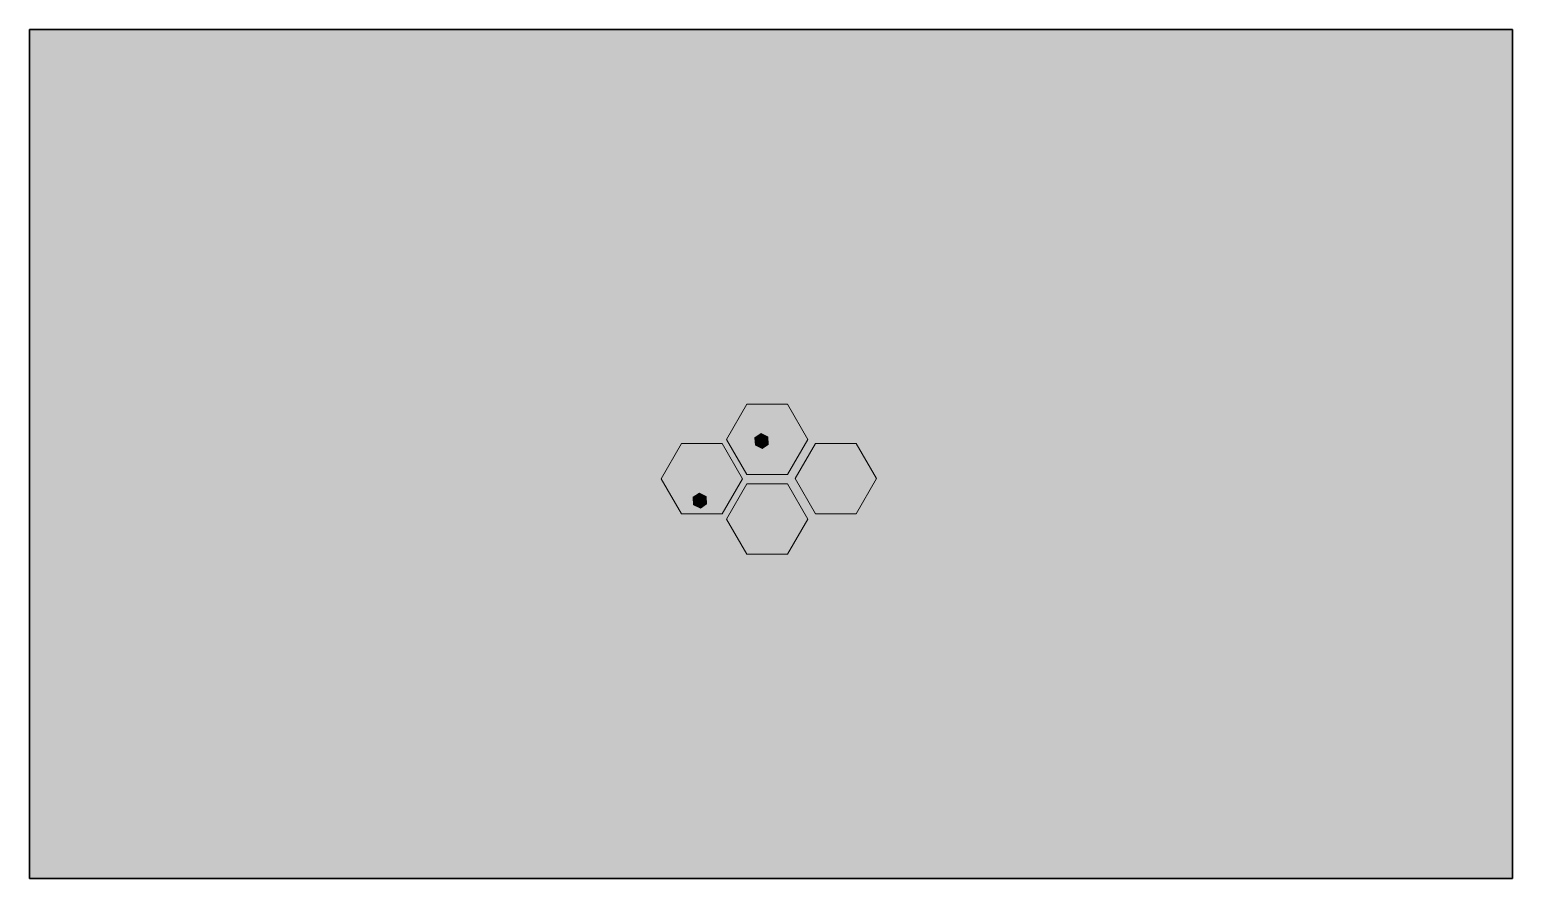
# Model space of a CAD drawing. Header units: inches. Extents: x 0 to 698, y -426 to -25.
import ezdxf

# ---------------------------------------------------------------- set-up
doc = ezdxf.new("R2010")
doc.units = ezdxf.units.IN
doc.header["$MEASUREMENT"] = 0
doc.layers.add('Capa 2', color=7, linetype='Continuous')

# ---------------------------------------------------------------- blocks, each defined once
blk = doc.blocks.new('block 2')
at = {"layer": 'Capa 2', "true_color": 0xf8f9fa}
h = blk.add_hatch(color=7, dxfattribs=at)
h.dxf.hatch_style = 2
h.paths.add_polyline_path([(698.5, -425.5), (-0.5, -425.5), (-0.5, -25.5), (698.5, -25.5)])
at = {"layer": 'Capa 2', "color": 7, "lineweight": 35, "true_color": 0xffffff}
blk.add_lwpolyline([(698.5, -425.5), (-0.5, -425.5), (-0.5, -25.5), (698.5, -25.5), (698.5, -425.5)], dxfattribs=at)
blk = doc.blocks.new('block 4')
at = {"layer": 'Capa 2', "true_color": 0xc1272d}
h = blk.add_hatch(color=242, dxfattribs=at)
h.dxf.hatch_style = 2
h.paths.add_polyline_path([(356.84, -202), (337.67, -202), (328.09, -218.6), (337.67, -235.2), (356.84, -235.2), (366.42, -218.6)])
at = {"layer": 'Capa 2', "true_color": 0xb3b3b3}
h = blk.add_hatch(color=253, dxfattribs=at)
h.dxf.hatch_style = 2
h.paths.add_polyline_path([(341.39, -217.86), (344.32, -215.89), (347.5, -217.45), (347.74, -220.98), (344.8, -222.95), (341.63, -221.39)])
h.paths.add_polyline_path([(344.34, -216.17), (341.64, -217.99), (341.86, -221.24), (344.78, -222.67), (347.49, -220.85), (347.26, -217.6)])
h = blk.add_hatch(color=253, dxfattribs=at)
h.dxf.hatch_style = 2
h.paths.add_polyline_path([(341.51, -217.93), (344.33, -216.03), (347.38, -217.53), (347.61, -220.91), (344.79, -222.81), (341.74, -221.31)])
at = {"layer": 'Capa 2', "true_color": 0x2e3192}
h = blk.add_hatch(color=177, dxfattribs=at)
h.dxf.hatch_style = 2
h.paths.add_polyline_path([(335.55, -237.14), (325.97, -220.55), (306.8, -220.55), (297.22, -237.14), (306.8, -253.74), (325.97, -253.74)])
at = {"layer": 'Capa 2', "true_color": 0xb3b3b3}
h = blk.add_hatch(color=253, dxfattribs=at)
h.dxf.hatch_style = 2
h.paths.add_polyline_path([(398.78, -237.1), (389.2, -220.5), (370.03, -220.5), (360.45, -237.1), (370.03, -253.7), (389.2, -253.7)])
h = blk.add_hatch(color=253, dxfattribs=at)
h.dxf.hatch_style = 2
h.paths.add_polyline_path([(312.3, -245.92), (315.23, -243.95), (318.41, -245.5), (318.65, -249.03), (315.71, -251), (312.54, -249.45)])
h.paths.add_polyline_path([(315.25, -244.23), (312.55, -246.04), (312.77, -249.29), (315.69, -250.72), (318.4, -248.91), (318.17, -245.66)])
h = blk.add_hatch(color=253, dxfattribs=at)
h.dxf.hatch_style = 2
h.paths.add_polyline_path([(312.42, -245.98), (315.24, -244.09), (318.29, -245.58), (318.52, -248.97), (315.7, -250.86), (312.65, -249.37)])
at = {"layer": 'Capa 2', "true_color": 0xf2f2f2}
h = blk.add_hatch(color=7, dxfattribs=at)
h.dxf.hatch_style = 2
h.paths.add_polyline_path([(356.84, -239.57), (337.67, -239.57), (328.09, -256.17), (337.67, -272.77), (356.84, -272.77), (366.42, -256.17)])
at = {"layer": 'Capa 2', "lineweight": 0}
for points in [[(356.84, -202), (337.67, -202), (328.09, -218.6), (337.67, -235.2), (356.84, -235.2), (366.42, -218.6), (356.84, -202)], [(341.39, -217.86), (344.32, -215.89), (347.5, -217.45), (347.74, -220.98), (344.8, -222.95), (341.63, -221.39), (341.39, -217.86)], [(341.51, -217.93), (344.33, -216.03), (347.38, -217.53), (347.61, -220.91), (344.79, -222.81), (341.74, -221.31), (341.51, -217.93)], [(344.34, -216.17), (341.64, -217.99), (341.86, -221.24), (344.78, -222.67), (347.49, -220.85), (347.26, -217.6), (344.34, -216.17)], [(335.55, -237.14), (325.97, -220.55), (306.8, -220.55), (297.22, -237.14), (306.8, -253.74), (325.97, -253.74), (335.55, -237.14)], [(312.3, -245.92), (315.23, -243.95), (318.41, -245.5), (318.65, -249.03), (315.71, -251), (312.54, -249.45), (312.3, -245.92)], [(312.42, -245.98), (315.24, -244.09), (318.29, -245.58), (318.52, -248.97), (315.7, -250.86), (312.65, -249.37), (312.42, -245.98)], [(315.25, -244.23), (312.55, -246.04), (312.77, -249.29), (315.69, -250.72), (318.4, -248.91), (318.17, -245.66), (315.25, -244.23)]]:
    blk.add_lwpolyline(points, dxfattribs=at)
at = {"layer": 'Capa 2', "color": 253, "lineweight": 9, "true_color": 0x999999}
blk.add_lwpolyline([(398.78, -237.1), (389.2, -220.5), (370.03, -220.5), (360.45, -237.1), (370.03, -253.7), (389.2, -253.7), (398.78, -237.1)], dxfattribs=at)
at = {"layer": 'Capa 2', "color": 254, "lineweight": 9, "true_color": 0xcccccc}
blk.add_lwpolyline([(356.84, -239.57), (337.67, -239.57), (328.09, -256.17), (337.67, -272.77), (356.84, -272.77), (366.42, -256.17), (356.84, -239.57)], dxfattribs=at)
blk = doc.blocks.new('block 3')
at = {"layer": 'Capa 2'}
blk.add_blockref('block 4', (0, 0), dxfattribs=at)

msp = doc.modelspace()

# ---------------------------------------------------------------- block references
at = {"layer": 'Capa 2'}
for name in ['block 2', 'block 3']:
    msp.add_blockref(name, (0, 0), dxfattribs=at)

doc.saveas('drawing.dxf')
